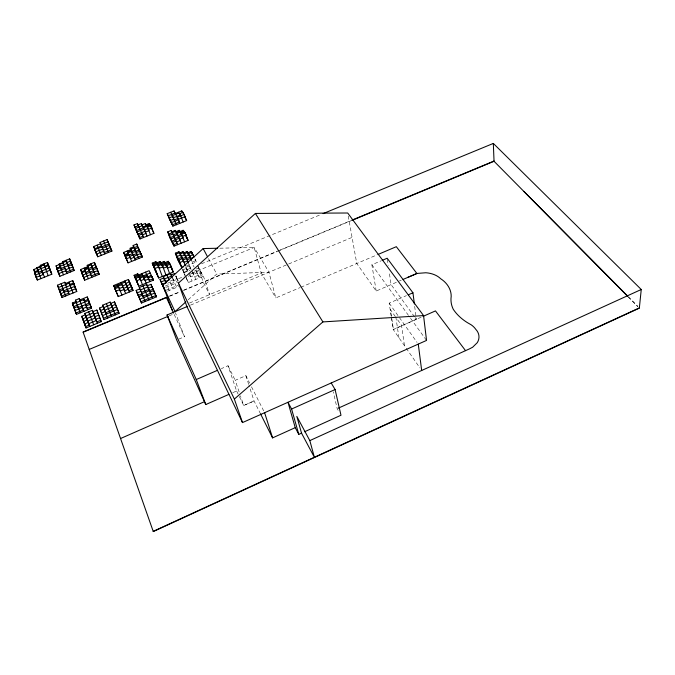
<?xml version="1.0" encoding="UTF-8"?>
<svg xmlns="http://www.w3.org/2000/svg" width="675" height="675" viewBox="0 0 675 675"><rect width="100%" height="100%" fill="white"/><g stroke="black" fill="none" stroke-linecap="round" stroke-linejoin="round"><path stroke-width="0.51" stroke-dasharray="3.38 2.53" d="M188.156 299.801L216.743 274.075L268.928 272.236L275.822 297.903L299.902 287.668M421.149 317.225L393.204 329.493L405.65 347.397M232.757 392.681L236.613 390.985L228.023 365.74L221.299 368.66M239.127 391.947L235.195 380.303L245.852 375.646L249.615 383.079M391.222 316.373L389.163 303.151L406.426 295.625M348.249 216.051L356.771 263.495L376.203 291.035L398.469 281.407M399.389 281.011L401.237 280.218M376.203 291.035L371.874 264.76L381.426 260.685M178.647 339.204L184.469 336.732L175.39 312.601M300.873 287.255L377.021 254.888M189.498 303.024L261.225 272.978L275.822 297.903M190.519 305.142L352.08 237.381M169.113 315.883L173.931 313.867L184.469 336.732M198.45 275.223L194.78 276.742L192.358 271.932L196.003 270.43L199.378 277.957M166.025 290.233L179.871 284.487M167.459 291.203L179.44 286.225M186.005 277.678L188.401 282.513L203.023 276.446L202.568 275.079L198.914 276.59L195.252 269.418M169.239 296.156L179.904 291.718M183.786 290.107L279.053 250.476M280.024 250.071L351.034 220.523M169.838 296.173L179.575 292.123M183.465 290.495L276.936 251.615M277.906 251.21L350.924 220.826M201.462 263.782L321.123 214.439M182.36 269.257L184.823 275.282L182.9 269.823L186.553 268.312L187.034 269.688L190.679 268.177L189.481 265.815L185.844 267.308L188.224 272.076L187.751 270.7L184.081 272.211L185.043 274.944M183.642 272.902L189.987 270.287M196.163 269.047L198.88 267.924L199.336 269.283M167.662 283.213L184.182 276.379M191.962 273.164L254.18 247.447L268.928 272.236M188.317 276.277L190.156 275.518L192.063 280.994M165.291 286.031L178.2 280.69L175.871 275.856L176.85 278.581M195.725 279.475L194.316 275.366L190.637 276.893L189.43 274.472L193.092 272.962L193.565 274.328L197.218 272.818L197.691 274.185L201.336 272.675L201.791 274.042M165.805 287.39L178.698 282.049M186.401 266.068L196.298 262.001L195.834 260.634L192.24 262.111L191.05 259.791M219.814 248.198L254.18 247.447L261.225 272.978M628.332 296.755L637.892 306.416M628.214 296.907L637.85 306.652M414.526 316.786L391.087 284.605L389.273 272.438M415.108 317.587L416.374 319.334M371.874 264.76L409.987 317.503M410.594 318.355L426.541 340.419M389.163 303.151L417.057 342.402M395.356 316.583L390.386 309.563L393.508 329.923M406.24 348.258L419.901 367.917M338.133 410.324L337.179 408.687L333.281 391.871M208.491 258.584L216.743 274.075M195.041 259.09L195.834 260.634M196.298 262.001L194.645 258.314M197.665 265.562L204.027 277.914L209.604 294.604L203.175 282.04L197.572 265.385M198.121 266.929L203.023 276.446M251.488 386.783L264.617 412.712M192.291 271.358L194.316 275.366M191.152 269.553L189.953 267.182L193.582 265.688L194.046 267.055M260.55 413.893L254.053 400.942L249.007 385.374M185.76 266.726L187.751 270.7M188.949 273.105L190.156 275.518M182.9 269.823L188.401 282.513M228.023 365.74L235.195 380.303M236.613 390.985L238.832 395.533M239.279 396.436L243.717 405.523L254.07 400.967L243.717 405.523L240.443 395.82M175.694 276.185L178.014 280.986L177.036 278.269L169.687 281.306L172.994 288.9M172.589 278.176L176.681 287.373M169.307 290.436L167.138 285.263M172.859 278.421L173.357 279.788M186.562 278.269L187.203 280.091M185.844 267.308L187.27 271.401M189.481 265.815L190.578 269.004M188.165 262.229L189.11 264.954M196.003 270.43L196.467 271.797L200.104 270.295L200.559 271.654M191.776 260.752L192.704 263.478M245.852 375.646L248.704 384.429M391.34 317.334L393.247 329.543L416.34 319.283L414.644 306.037M387.307 259.259L388.218 265.343M398.942 337.736L395.904 317.368L401.524 325.308L404.46 345.693"/><path stroke-width="1.01" d="M323.072 213.629L493.324 143.429L641.25 289.499L639.335 308.154L153.284 531.571L83.076 331.999L166.328 297.371L173.576 313.09M172.268 310.255L162.793 285.213L203.158 248.56L217.73 248.24M178.428 283.129L255.403 213.435L347.709 213.005L423.562 315.596L426.541 340.419L242.494 422.584L186.941 306.644L178.428 283.129L234.36 399.077L242.494 422.584M185.844 301.894L175.028 311.622L162.793 285.221M234.36 399.077L322.903 321.916L423.562 315.596M153.174 531.36L639.36 307.901M309.825 440.606L296.823 416.399L301.523 433.139L314.373 457.27L309.825 440.606L641.25 289.499M407.7 277.425L417.007 273.451L403.085 279.416M260.55 413.893L272.582 437.889L295.237 427.646L287.98 402.283L291.592 409.033L298.797 434.371L301.674 433.072M338.141 408.248L469.496 348.865L472.643 347.228L477.259 342.689A17.55 13.238 -2.7 0 0 475.748 329.299A22.385 16.909 -3.1 0 0 471.049 324.734L467.328 322.599A57.755 41.377 -0.9 0 1 453.203 309.184A40.719 29.481 -1.5 0 1 451.187 296.485C451.373 289.162 446.774 282.606 440.758 278.8A22.731 16.402 -6 0 0 425.824 272.759L416.88 273.451L396.318 246.687L377.983 254.483M304.552 431.764L340.985 415.235L335.095 389.543L331.214 382.978M291.592 409.033L335.095 389.543M423.056 316.381L435.476 310.905L465.548 350.654M120.538 438.531L204.483 401.667M187.616 306.357L167.046 314.98L176.707 340.031L205.774 404.553L228.901 394.377M205.774 404.553L196.256 379.536L217.451 370.33M408.291 294.815L412.948 292.79L387.163 258.238L382.379 260.28M89.21 349.431L168.151 316.288M155.9 295.49L140.965 301.691L141.514 303.033L156.423 296.848L153.672 290.545L149.968 292.081L146.72 284.462L139.312 287.516L139.852 288.875L136.148 290.402L138.307 295.557M85.413 326.641L89.243 325.055L85.514 314.736L81.734 316.297L86.046 327.974L101.301 321.637L100.693 320.304L96.879 321.882L92.458 310.281L84.89 313.402L88.619 323.722L96.263 320.549L97.495 323.215M119.104 313.327L118.522 311.985L103.359 318.279L103.967 319.613L119.104 313.327L114.48 301.885L110.742 303.429L110.152 302.088L102.642 305.184L106.169 314.137M352.012 220.126L494.032 161.038M83.185 332.218L167.889 296.983M351.903 220.421L494.041 161.274L627.488 296.173M146.72 284.462L147.251 285.82L150.947 284.302L154.195 291.895M164.413 279.796L163.223 276.623L170.556 273.603L172.209 277.366L171.703 276.007L164.354 279.037L164.86 280.403L161.182 281.914L162.211 284.631M103.967 319.613L99.487 308.07L103.241 306.517L107.755 318.043M137.202 292.866L140.923 291.33L140.375 289.972L147.808 286.909L148.34 288.267L152.044 286.74L153.098 289.44M163.223 276.623L165.493 281.458L169.18 279.939L166.894 275.113M93.074 311.614L96.846 310.053L97.453 311.386M148.897 289.364L141.446 292.444L145.252 301.48M165.493 281.458L165.999 282.825L162.312 284.352L163.333 287.061M136.148 290.402L138.274 295.338L153.141 289.187M138.822 296.688L142.543 295.152M139.312 287.516L143.075 296.283L150.533 293.195L151.065 294.553M105.57 312.795L113.138 309.656L113.729 311.006M186.519 258.533L186.038 257.167L178.807 260.128L179.972 262.465L183.6 260.98L185.22 265.621M186.992 259.9L194.181 256.947L191.81 252.349L188.232 253.817L187.76 252.45L184.174 253.918L183.701 252.543L180.107 254.019L179.626 252.644L176.023 254.121L178.436 260.938M88.763 300.712L88.155 299.379L84.426 300.907L83.81 299.573L72.579 304.18L73.457 306.678L88.459 300.518L89.682 303.185M171.231 266.558L167.586 268.059L165.333 263.343L161.696 264.836L160.591 262.491L156.963 263.976L155.874 261.647L152.246 263.123L158.676 277.99L173.213 272.008L171.231 266.558L170.1 264.203L166.455 265.697L165.957 264.33L162.304 265.823L161.797 264.448L158.136 265.95L157.621 264.575L153.951 266.077L157.57 275.611M146.146 283.171L144.543 279.121L140.864 280.631L138.755 275.83L135.084 277.332L136.628 280.783L140.324 279.273L142.476 284.681M149.799 281.669L147.673 276.573L144.011 278.075L143.48 276.716L139.801 278.227L139.261 276.868L135.582 278.378M151.284 275.392L147.656 276.885L147.125 275.543L143.48 277.037L142.948 275.687L139.295 277.18L138.248 274.801L134.595 276.303L135.633 278.682M187.38 260.677L188.165 262.229L187.692 260.862L184.072 262.347L179.626 252.644M80.266 312.829L77.844 306.467L74.09 308.011L76.494 314.381L91.538 308.18L87.244 296.924L79.802 299.97L80.401 301.615M139.995 278.783L137.742 273.788L134.106 275.273L138.805 286.192L153.453 280.159L151.85 276.421L148.196 277.923L147.673 276.573M80.426 301.295L79.178 298.637L75.448 300.164L78.106 307.648L89.378 303.007L90.61 305.674M148.745 278.961L145.074 280.471L142.948 275.687M75.862 313.057L83.405 309.943L82.493 307.429L74.976 310.525L75.608 311.85M85.624 304.552L86.248 305.885L89.994 304.349L91.538 308.18M152.938 278.809L149.276 280.319L145.53 272.16M129.372 292.005L128.25 289.313L124.546 290.841L121.078 282.488M181.718 267.443L183.541 266.692M79.178 298.637L82.78 308.61L86.543 307.066L87.784 309.732M132.022 288.048L131.473 286.706L127.786 288.225L127.229 286.875L123.533 288.394L122.968 287.044L119.256 288.571L118.682 287.221L114.969 288.74L118.268 296.578L133.059 290.486L132.511 289.136L128.815 290.663L124.74 280.986M90.922 306.847L87.168 308.399L86.248 305.885M165.097 290.613L165.611 291.971L160.068 279.501L163.738 277.99L165.999 282.825M171.062 274.97L174.715 273.459M187.692 260.862L183.018 251.623L179.44 253.091L178.959 251.724L175.365 253.184L177.297 258.635L181.896 267.924L179.972 262.465M155.393 270.886L152.812 264.102L156.448 262.609L159.249 268.321L162.92 266.819L165.957 274.995M155.874 261.647L156.381 263.005L160 261.529L161.097 263.858L164.717 262.373L165.468 263.933M156.482 273.24L153.377 265.081L157.03 263.587L157.545 264.954L161.19 263.469L163.426 268.186L167.088 266.684L169.585 273.502M183.018 251.623L183.49 252.99L187.059 251.53L191.379 259.976M160 261.529L160.507 262.887L164.109 261.411L165.966 265.292M187.059 251.53L187.532 252.897L191.093 251.438L192.265 253.716L191.81 252.349M164.717 262.373L165.223 263.739L168.826 262.254L169.324 263.613L168.202 261.301L164.607 262.769L164.109 261.411M176.023 254.121L178.327 258.753L181.946 257.268M153.951 266.077L155.056 268.448L158.735 266.946L162.321 276.497M118.268 296.578L113.738 285.491L128.393 279.492L132.511 289.136M73.212 305.513L72.343 303.024L76.072 301.497L76.663 303.151M165.839 264.71L169.459 263.225L170.218 264.786M138.78 276.151L142.425 274.657L142.957 276.007L150.213 273.029M114.142 286.571L125.187 282.04L128.25 289.313M182.908 260.018L190.122 257.057L191.05 259.791M175.972 241.102L172.454 242.536L173.568 244.755L177.095 243.321L172.328 232.63M65.711 295.979L63.408 289.828L59.721 291.322L62.016 297.489L76.773 291.465L72.714 280.598L65.407 283.559L64.783 282.234L57.442 285.213L60.362 292.646L59.543 290.242M61.113 283.719L63.602 290.908L74.672 286.402L75.912 289.06M167.721 231.863L169.644 237.288L174.049 246.113L188.106 240.393L185.119 232.74L178.082 235.592L175.838 231.213L168.818 234.048L167.721 231.863L171.231 230.445L177.567 244.679M61.374 296.165L68.774 293.152L67.93 290.731L60.548 293.735L61.189 295.059M64.783 282.234L68.141 291.819L75.532 288.807L76.773 291.465M130.688 249.59L123.601 252.45L128.073 262.853L142.357 257.048L139.784 251.193L136.232 252.636L135.177 249.936L128.039 252.821L128.579 254.171L125.01 255.614L126.444 258.829L130.039 257.369L131.65 261.402M173.433 234.816L180.47 231.972L184.596 241.819M171.231 230.445L171.703 231.812L175.205 230.394L175.677 231.753L179.162 230.344L180.284 232.521L183.777 231.103L184.908 233.28L184.444 231.922L180.942 233.339L180.47 231.972M88.687 269.139L87.21 265.3L94.399 262.398L99.208 274.295L84.696 280.192L81.734 272.843L85.362 271.375L84.485 269.063L88.096 267.595L87.497 266.262L91.108 264.802M88.391 268.574L88.982 269.916L96.213 266.988M140.307 252.534L139.261 249.851L132.148 252.728L131.617 251.378M172.808 233.989L169.298 235.406L170.395 237.608L177.432 234.757L176.96 233.398M98.288 271.966L97.706 270.633L90.467 273.569L89.277 270.903L85.641 272.371L86.248 273.712M141.328 254.787L140.805 253.446L133.684 256.331L132.621 253.64L125.457 256.542L128.073 262.853M84.763 270.042L92.011 267.114L93.192 269.781L96.795 268.321M174.386 237.541L170.876 238.967L172.935 243.886M94.095 272.101L93.504 270.768L82.612 275.181L83.818 277.838M175.028 238.385L182.073 235.533L183.203 237.735L179.677 239.169L176.681 233.305M182.739 236.368L186.266 234.942M171.982 241.177L179.018 238.317L180.149 240.536L176.622 241.962M74.191 284.293L73.567 282.968L69.913 284.453L69.28 283.12L58.261 287.601L59.113 289.364M83.489 277.535L90.779 274.573L91.96 277.239M141.834 255.707L134.696 258.609L130.157 248.248L133.701 246.814L134.367 248.299M59.079 289.997L73.803 284.015L75.043 286.673M176.344 224.741L173.711 219.172L170.277 220.548L172.437 224.783L179.331 222.007L177.306 217.19L184.191 214.422L185.541 218.489M40.973 278.589L38.171 271.342L34.552 272.793L37.353 280.049L51.815 274.227L47.453 262.465L40.281 265.334L40.778 266.853M140.003 238.942L153.925 233.331L150.905 225.788L147.42 227.188L147.926 228.538L144.442 229.939L144.948 231.289L137.978 234.09L136.983 231.93L143.935 229.146L145.969 233.449L142.476 234.849L137.447 223.577L133.971 224.961L140.003 238.942L138.493 235.432L141.969 234.031L142.982 236.191L139.489 237.6M171.695 214.372L174.327 219.923L177.77 218.54L174.04 210.921L167.197 213.663L172.901 226.133L186.654 220.59L183.077 212.338L179.651 213.713L180.562 216.422M110.042 246.653L108.937 243.987L94.812 249.657L97.748 256.778L111.907 251.075L111.35 249.742L104.271 252.593L100.077 242.426L107.097 239.617L111.907 251.075M62.758 262.634L65.602 269.789L72.74 266.912L73.339 268.228M63.45 274.826L60.607 267.637L57.029 269.08L58.624 273.653L65.804 270.759L67.036 273.383M58.624 273.653L59.872 276.277L74.174 270.498L73.575 269.19L66.42 272.076L65.602 269.789M133.701 246.814L133.169 245.464L136.713 244.038L137.717 246.265L130.613 249.134L131.144 250.484L127.592 251.918L128.132 253.26L124.571 254.703L126.098 258.297M82.333 274.177L80.603 269.536L87.801 266.633L87.21 265.3M91.699 266.144L95.302 264.684L97.377 269.654M134.173 247.7L134.696 249.05L138.248 247.615L139.261 249.851M175.205 230.394L176.31 232.571L179.812 231.154L181.693 234.799M183.777 231.103L184.233 232.462L183.111 230.293L179.626 231.702L179.162 230.344M182.874 212.963L181.778 210.895L174.968 213.629L174.04 210.921M97.748 256.778L93.614 246.578L100.642 243.759L100.077 242.426M150.871 226.361L149.85 224.235L142.931 227.011L142.417 225.661L135.472 228.445L136.46 230.588L150.373 225.011L151.403 227.146M172.167 215.73L179.01 212.979L180.841 216.464M50.262 269.637L48.347 265.68L37.513 270.025L38.171 271.342M108.017 241.793L100.98 244.62L101.545 245.953L94.5 248.78L95.065 250.104M34.476 271.814L38.078 270.371L36.771 267.739L43.985 264.845L44.626 266.169L48.22 264.727L49.494 267.359M167.197 213.663L169.332 217.848L172.775 216.464L173.711 219.172M63.104 263.199L62.572 261.698L69.66 258.854L74.174 270.498M173.239 217.823L180.107 215.063M36.771 267.739L38.264 272.329L49.123 267.967L51.038 271.924M61.408 269.916L59.189 264.06L66.319 261.2L66.926 262.516L70.478 261.09L71.685 263.714M57.029 269.08L57.653 270.388L56.084 265.857L62.294 263.368M147.42 227.188L148.449 229.34L151.943 227.939M36.028 277.425L43.293 274.506L42.533 272.194L35.294 275.105L36.61 277.729M109.493 245.32L102.448 248.155L101.883 246.822M40.382 266.288L42.643 273.181L49.899 270.27L51.815 274.227M95.698 251.885L102.794 249.033L103.359 250.366L110.422 247.523L110.97 248.856M137.953 224.927L141.421 223.543L145.463 232.099L148.947 230.69L146.905 226.403M60.961 268.194L60.429 266.684L56.869 268.118L57.493 269.426M177.306 217.19L178.411 219.299L185.304 216.523M178.234 219.898L171.349 222.666L171.821 224.007M72.512 265.967L71.305 263.334L67.745 264.769L66.116 260.272M60.784 268.599L67.947 265.722L69.171 268.346M60.607 267.637L59.982 266.33L67.129 263.452L68.352 266.085L71.913 264.651L73.575 269.19M133.971 224.961L134.958 227.095L138.434 225.703L138.949 227.053M141.421 223.543L141.927 224.885L145.378 223.501L146.391 225.619M35.21 274.109L33.75 269.527L37.344 268.093M38.239 267.73L40.93 266.65L40.281 265.334M175.129 212.996L168.261 215.747L169.67 219.797M150.002 224.876L149.327 223.467L145.876 224.843L145.378 223.501M627.598 296.013L523.834 191.388M255.403 213.435L322.903 321.916M203.158 248.56L207.52 256.762M184.435 216.397L186.654 220.59M295.237 427.646L298.797 434.371M179.651 213.713L183.229 221.974M178.377 212.262L179.103 213.646M184.444 231.922L185.583 234.107M185.828 235.997L188.106 240.393M192.333 254.315L191.093 251.438M170.623 212.287L172.775 216.464M187.76 252.45L190.122 257.057M187.532 252.897L188.308 254.416M183.701 252.543L186.038 257.167M183.49 252.99L184.267 254.517M171.703 231.812L172.437 233.263M178.959 251.724L183.6 260.98M33.75 269.527L34.408 270.835M34.552 272.793L37.353 280.049M175.365 253.184L176.504 255.488M38.264 272.329L38.914 273.645M41.884 270.869L42.533 272.194M42.643 273.181L44.592 277.138M48.212 275.678L43.985 264.845M57.442 285.213L58.295 286.968M168.826 262.254L169.957 264.592L169.459 263.225M173.213 272.008L170.286 265.494M152.887 231.188L153.925 233.331M62.767 288.503L63.408 289.828M63.602 290.908L64.235 292.233M170.556 273.603L171.703 276.007M165.957 264.33L167.088 266.684M72.343 303.024L73.845 306.838L72.579 304.18M73.457 306.678L74.731 309.336M84.198 322.768L83.565 321.443L87.37 319.866L86.746 318.532L94.348 315.385L94.964 316.718L98.761 315.149L99.368 316.482M85.117 325.367L84.485 324.034L88.307 322.456L87.674 321.114L95.31 317.959L95.926 319.292L99.723 317.714L100.33 319.056M56.084 265.857L58.278 271.696M67.297 289.406L67.93 290.731M68.141 291.819L69.407 294.477M161.797 264.448L162.92 266.819M75.448 300.164L76.072 301.497M77.212 305.134L77.844 306.467M78.106 307.648L78.739 308.973M81.734 316.297L86.046 327.974M83.278 320.195L82.645 318.862L86.442 317.292L85.818 315.959L93.403 312.82L94.019 314.162L97.799 312.593L98.407 313.926M160.507 262.887L161.241 264.44M141.927 224.885L142.594 226.302M73.094 292.967L69.28 283.12M59.189 264.06L60.429 266.684M81.869 306.096L82.493 307.429M82.78 308.61L84.029 311.276M84.89 313.402L85.514 314.736M88.619 323.722L89.868 326.388M157.621 264.575L158.735 266.946M156.381 263.005L157.115 264.558M137.447 223.577L138.434 225.703M62.572 261.698L63.188 263.005M93.69 324.802L88.678 311.842M153.377 265.081L154.474 267.443M160.068 279.501L164.472 289.507M70.605 271.941L68.352 266.085M152.812 264.102L153.9 266.448M152.246 263.123L153.326 265.461M153.453 280.159L149.141 270.683L138.274 275.13L137.742 273.788M138.274 248.071L142.357 257.048M102.988 317.039L102.381 315.706L117.501 309.437L118.083 310.778M80.603 269.536L84.696 280.192M82.072 273.181L81.464 271.848L85.075 270.388L84.206 268.085M81.734 272.843L82.941 275.501M167.046 314.98L196.256 379.536M99.487 308.07L100.086 309.403M101.047 311.934L100.448 310.601L104.212 309.049L103.612 307.707L111.147 304.594L111.729 305.935L115.484 304.383L116.066 305.724M102.018 314.483L101.41 313.149L105.19 311.58L104.591 310.247L112.143 307.117L112.725 308.467L116.488 306.906L117.07 308.247M152.364 287.82L156.423 296.848M133.169 245.464L135.177 249.936M134.696 249.05L138.797 258.5M88.332 278.716L84.485 269.063M102.642 305.184L103.241 306.517M141.902 273.645L144.188 278.632M147.251 285.82L152.702 298.392M130.613 249.134L132.621 253.64M111.544 316.465L106.397 303.632M91.201 264.735L91.986 266.507M95.588 275.763L93.192 269.781M143.016 285.989L148.981 299.936M127.145 251.016L130.579 258.719L134.165 257.259L135.228 259.951M115.324 314.896L110.742 303.429M94.399 262.398L95.563 265.056M99.208 274.295L98.626 272.962L91.37 275.906L88.982 269.916M114.48 301.885L115.062 303.218M93.614 246.578L94.188 247.902M137.244 293.093L141.514 303.033M101.292 255.344L97.133 245.168M113.738 285.491L116.277 291.676M133.059 290.486L128.393 279.492M104.836 253.918L103.705 251.252L96.593 254.112L94.812 249.657M121.972 295.051L119.694 289.668L115.965 291.195L114.556 287.651L121.956 284.614L122.521 285.964L126.208 284.453L126.765 285.795L130.444 284.285L130.992 285.635M108.371 252.492L103.596 241.026M125.677 293.524L123.981 289.491L120.268 291.018L117.83 285.061M107.097 239.617L109.122 244.46M125.187 282.04L125.752 283.382L129.414 281.88L129.963 283.222M138.274 295.338L139.371 298.038M140.442 300.527L139.894 299.185L154.778 293.009L155.309 294.368M123.601 252.45L124.141 253.792M143.075 296.283L143.623 297.633M136.628 280.783L138.805 286.192M135.084 277.332L137.759 283.778M134.106 275.273L135.675 278.994M129.035 255.091L129.575 256.441L136.721 253.547L137.244 254.888M130.157 248.248L131.22 250.931M110.152 302.088L113.138 309.656M136.713 244.038L139.286 250.298M150.947 284.302L152.002 287.002M90.804 263.849L93.504 270.768M151.85 276.421L152.373 277.771M87.497 266.262L89.277 270.903M137.978 234.09L138.999 236.773M134.958 227.095L138.004 234.613M142.476 234.849L143.488 237.532M141.463 232.689L141.969 234.031M155.056 268.448L158.676 277.99M145.463 232.099L146.973 236.132M143.429 227.796L143.935 229.146M156.448 262.609L156.963 263.976M96.846 310.053L101.301 321.637M148.449 229.34L150.449 234.731M161.19 263.469L161.696 264.836M160.591 262.491L161.097 263.858M92.458 310.281L96.263 320.549M87.244 296.924L89.075 301.86M88.459 300.518L89.378 303.007M150.905 225.788L152.592 230.378M150.373 225.011L151.858 229.044M149.85 224.235L150.339 225.577M149.327 223.467L149.816 224.809M69.66 258.854L71.305 263.334M83.523 298.443L84.426 300.907M83.81 299.573L86.543 307.066M168.202 261.301L168.699 262.651M170.1 264.203L172.074 269.646M66.319 261.2L67.947 265.722M72.714 280.598L74.427 285.348M73.803 284.015L75.532 288.807M65.804 270.759L64.986 268.473L57.822 271.358L59.071 273.983L58.548 272.455M168.818 234.048L170.733 239.473M69.069 282.082L70.478 286.04M173.568 244.755L174.049 246.113M178.327 258.753L180.74 265.579M179.584 263.25L177.171 256.433L180.782 254.948L181.263 256.323L184.866 254.846L185.347 256.222L188.941 254.745L189.405 256.112L192.991 254.644L193.607 256.466M170.395 237.608L171.83 241.675M74.14 307.673L76.494 314.381M65.407 283.559L65.964 285.145M172.437 224.783L172.901 226.133M169.332 217.848L170.741 221.898M59.341 274.742L59.872 276.277M179.677 239.169L181.086 243.245M178.082 235.592L179.018 238.317M175.838 231.213L176.31 232.571M174.327 219.923L174.791 221.282M181.6 234.166L182.073 235.533M179.812 231.154L180.284 232.521M60.632 293.448L62.016 297.489M183.111 230.293L183.566 231.652M178.411 219.299L179.786 223.358M185.119 232.74L186.967 238.191M47.453 262.465L48.988 267.005M48.347 265.68L49.899 270.27M183.077 212.338L183.684 214.144M181.778 210.895L182.233 212.245M43.875 263.9L45.132 267.688M264.617 412.712L272.582 437.889M418.272 344.107L421.681 370.482M412.948 292.79L414.382 303.995M493.324 143.429L494.041 161.274"/></g></svg>
